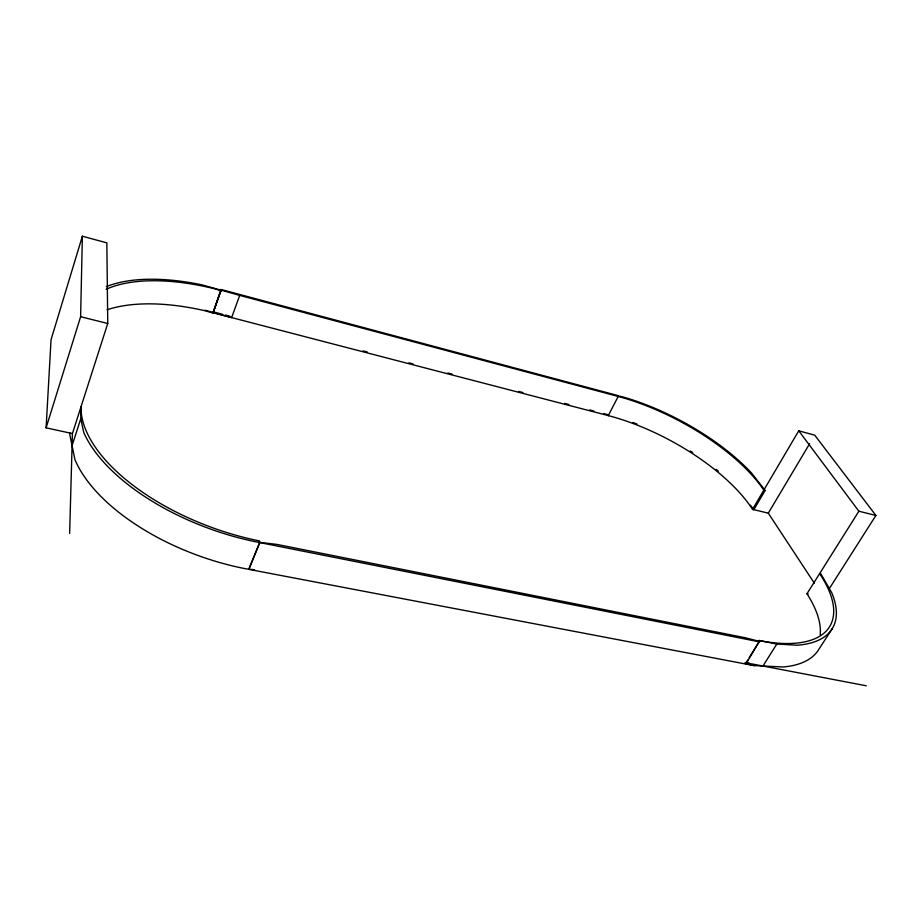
<?xml version="1.0" encoding="UTF-8"?>
<svg xmlns="http://www.w3.org/2000/svg" width="922" height="922" viewBox="0 0 922 922"><rect width="100%" height="100%" fill="white"/><g stroke="black" fill="none" stroke-linecap="round" stroke-linejoin="round"><path stroke-width="1.38" d="M745.863 664.047L759.348 641.355L744.976 637.701L276.842 544.395L257.007 542.044A166.018 81.943 20.2 0 1 83.752 432.464L80.756 418.726L80.986 406.867A165.626 81.609 20.3 0 0 259.52 540.937L259.774 542.585L248.882 569.37L754.058 665.615L783.227 666.963A143.452 63.192 30.3 0 0 818.598 649.699L832.22 628.689M72.412 433.571L46.1 427.843L80.617 316.719L82.369 236.216L106.848 242.866L107.747 323.495L72.412 433.571L69.634 533.469M46.1 427.843L51.044 339.711L82.369 236.216M70.13 433.075L69.749 434.331L74.936 459.617A164.45 83.902 20 0 0 246.139 568.851L248.859 569.139L259.739 542.367M72.077 445.66L80.756 418.726M220.404 291.26L213.005 313.1L205.525 310.887A149.883 68.712 19.8 0 0 107.102 309.804M220.946 290.372L212.959 312.731L608.289 415.603L618.189 396.448L617.613 395.48L220.796 289.416L220.992 290.73L213.005 313.1M607.944 414.981L608.313 415.615A130.717 53.868 28.3 0 1 752.513 509.336L753.85 509.67L765.156 490.481L763.819 490.135A131.719 52.404 28.2 0 0 618.189 396.448L239.72 295.386L231.629 317.583L204.984 310.218M829.085 588.985L875.9 515.467L814.725 435.161L798.74 430.816L752.525 509.347L768.291 513.162L814.345 583.177M768.291 513.162L809.643 443.689M745.933 664.174L745.564 663.506L747.742 660.014M749.194 657.674L759.348 641.355M820.223 634.797A143.302 63.134 30.2 0 0 806.957 593.768L858.889 511.214L798.74 430.816M762.955 666.03L776.797 644.04L797.115 645.216A144.639 61.555 30.1 0 0 831.759 592.765L820.88 573.899L819.635 573.611A144.489 61.497 30 0 1 758.829 640.456L776.797 644.04M250.277 569.289L254.518 569.75M866.277 685.784L745.068 662.607A143.302 63.134 30.2 0 0 749.494 663.391M259.774 542.585L759.659 641.896M806.957 593.768L808.202 594.033M745.564 663.506L754.058 665.615M80.617 316.719L107.747 323.495M858.889 511.214L875.9 515.467M214.215 312.12L222.559 314.298M225.337 315.013L229.509 316.108M363.003 350.879L367.175 351.962M408.895 362.83L413.068 363.925M447.838 372.972L452.011 374.067M518.752 391.447L522.924 392.542M564.644 403.398L568.816 404.493M589.677 409.921L593.849 411.005M603.587 413.54L607.759 414.635L608.289 415.603M220.992 290.73L213.466 288.471A151.185 66.983 20.1 0 0 106.18 289.301M239.72 295.386L202.298 284.933A151.127 66.868 20 0 0 106.33 286.661M765.156 490.481L751.488 472.986A131.523 52.231 28.2 0 0 622.869 396.921L617.809 395.826L618.189 396.448M750.508 505.256L752.179 507.457M632.941 422.518A130.532 53.695 28.3 0 1 636.987 424.051M690.313 450.985A130.532 53.695 28.3 0 1 692.699 452.518M716.129 469.333A130.532 53.695 28.3 0 1 718.296 471.096"/></g></svg>
